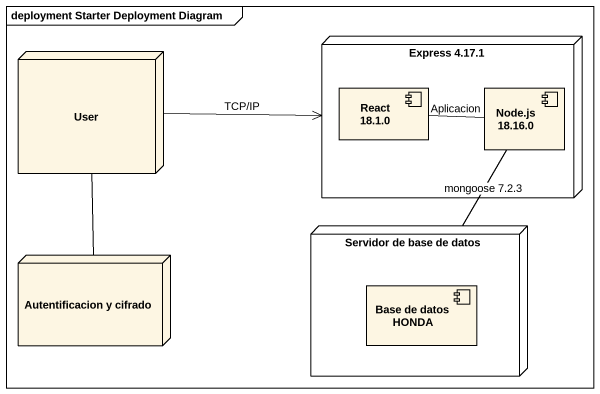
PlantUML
@startuml
mainframe deployment Starter Deployment Diagram
node "Express 4.17.1" as Express_4_17_1 {
  component "React 18.1.0" as React_18_1_0
  component "Node.js 18.16.0" as Node_js_18_16_0
}
node User
node "Autentificacion y cifrado" as Autentificacion_y_cifrado
node "Servidor de base de datos" as Servidor_de_base_de_datos {
  component "Base de datos HONDA" as Base_de_datos_HONDA
}
User -right-> Express_4_17_1 : TCP/IP
User -- Autentificacion_y_cifrado
React_18_1_0 -right- Node_js_18_16_0 : Aplicacion
Node_js_18_16_0 -- Servidor_de_base_de_datos : mongoose 7.2.3
@enduml
